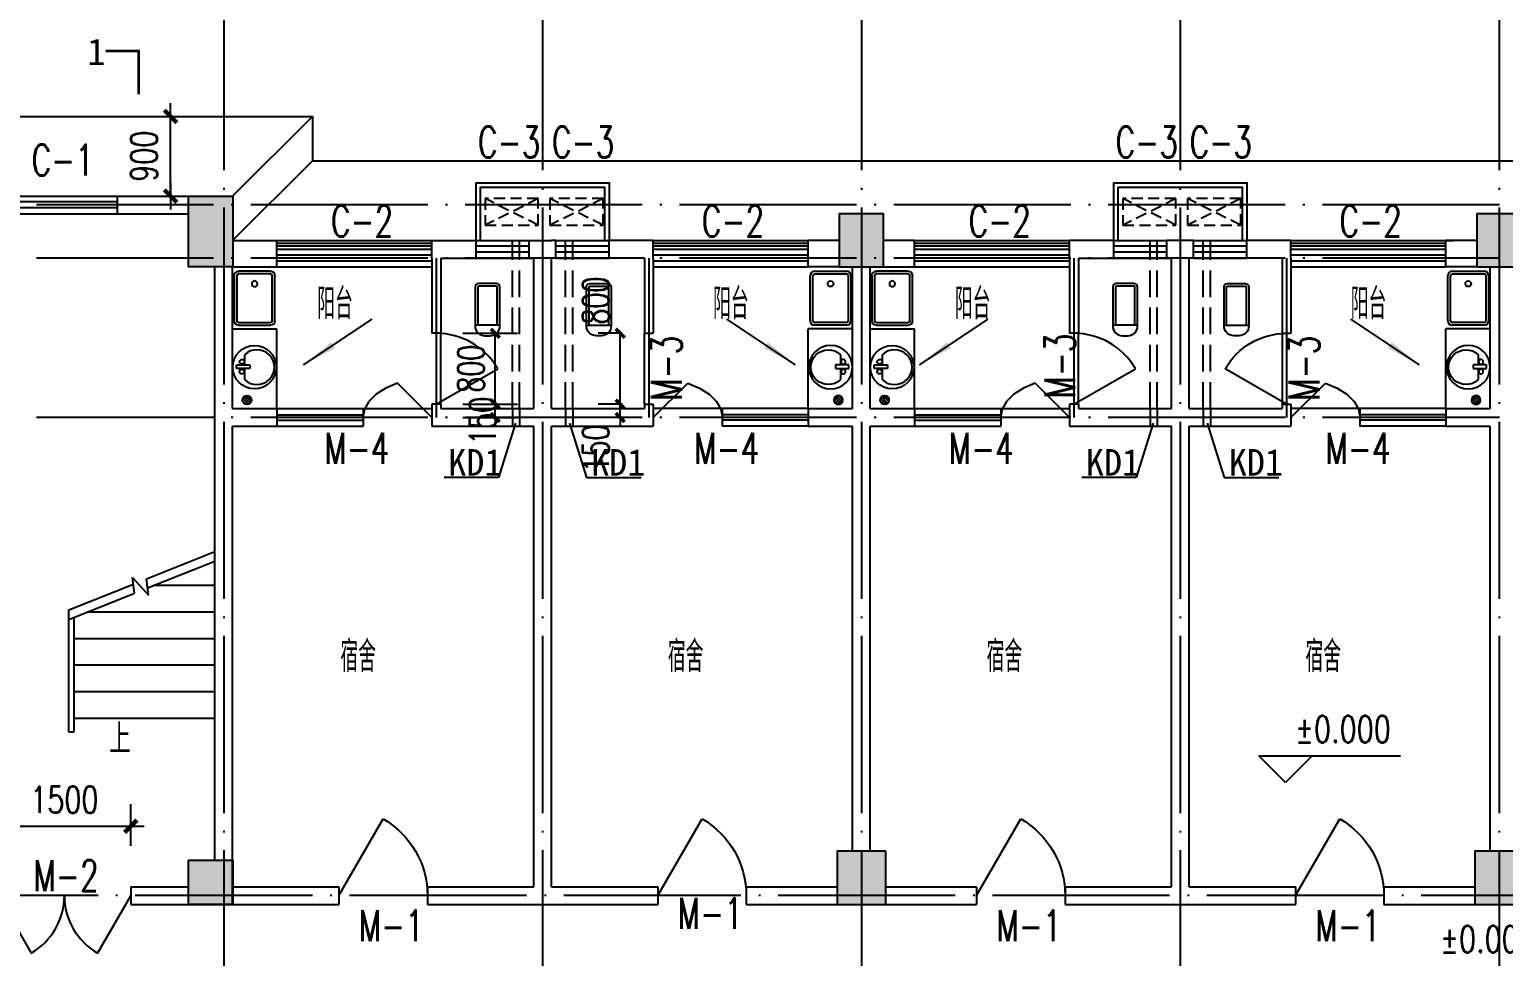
# Model space of a CAD drawing. Extents: x -105837 to 547563, y 466041 to 508041.
# Drawn here: x 24276 to 40920, y 488558 to 499029 of the extents above; entities that cross this region are included whole.
import ezdxf
from ezdxf.enums import TextEntityAlignment as Align

# ---------------------------------------------------------------- set-up
doc = ezdxf.new("R2010")
doc.units = 0
doc.header["$LTSCALE"] = 1000
doc.header["$MEASUREMENT"] = 0
for name, pattern in [('DASH', [0.35, 0.25, -0.1]), ('DOTE', [2.42, 2, -0.2, 0.02, -0.2]), ('HIDDEN2', [0.1875, 0.125, -0.0625])]:
    doc.linetypes.add(name, pattern=pattern)
doc.layers.get('0').update_dxf_attribs({"linetype": 'CONTINUOUS'})
doc.layers.get('DEFPOINTS').update_dxf_attribs({"linetype": 'CONTINUOUS'})
for name, color, linetype in [('2106', 2, 'CONTINUOUS'), ('COLUMN', 4, 'CONTINUOUS'), ('DIM_SYMB', 3, 'CONTINUOUS'), ('DOTE', 1, 'DOTE'), ('K-空调', 33, 'CONTINUOUS'), ('PUB_DIM', 3, 'CONTINUOUS'), ('PUB_TEXT', 7, 'CONTINUOUS'), ('STAIR', 2, 'CONTINUOUS'), ('S详图索引', 7, 'CONTINUOUS'), ('t-填充', 8, 'CONTINUOUS'), ('WALL', 255, 'CONTINUOUS'), ('WINDOW', 4, 'CONTINUOUS'), ('WINDOW_TEXT', 7, 'CONTINUOUS'), ('洁具', 6, 'CONTINUOUS'), ('管井', 5, 'CONTINUOUS'), ('门窗名称', 7, 'CONTINUOUS')]:
    doc.layers.add(name, color=color, linetype=linetype)
doc.styles.add('_TCH_DIM', font='SIMPLEX', dxfattribs={"bigfont": 'GBCBIG'})
doc.styles.add('_TCH_DIM_T3', font='SIMPLEX', dxfattribs={"width": 0.705882, "bigfont": 'GBCBIG'})
doc.styles.add('DIM_FONT', font='SIMPLEX.shx', dxfattribs={"width": 0.75})
doc.styles.add('SIMPLEX', font='SIMPLEX.SHX')
doc.styles.get("Standard").update_dxf_attribs({"font": 'txt.shx', "bigfont": 'hzdx.shx'})
doc.styles.add('国标仿宋', font='SIMPLEX.shx', dxfattribs={"width": 0.75, "bigfont": 'gbhzfs.shx'})
doc.styles.add('黑体', font='simhei.ttf', dxfattribs={"width": 0.7})
doc.dimstyles.new('_TCH_ARCH&&100', dxfattribs={"dimtxt": 297.5, "dimasz": 100, "dimexe": 250, "dimexo": 300, "dimgap": 126.25, "dimtad": 1, "dimdec": 0, "dimzin": 0, "dimdsep": 46, "dimtxsty": '_TCH_DIM_T3', "dimblk": 'ARCHTICK', "dimcen": 0.09, "dimclrt": 7, "dimazin": 2, "dimtfac": 1, "dimtdec": 0, "dimtix": 1, "dimtmove": 2, "dimatfit": 3, "dimfxl": 1, "dimtolj": 1, "dimtzin": 0, "dimarcsym": 0})
doc.dimstyles.new('DIMN', dxfattribs={"dimtxt": 300, "dimasz": 1, "dimexe": 250, "dimexo": 300, "dimgap": 150, "dimtad": 1, "dimdec": 0, "dimzin": 0, "dimdsep": 46, "dimtxsty": 'DIM_FONT', "dimblk": '_DIMX', "dimcen": 0.09, "dimclrt": 7, "dimadec": 0, "dimazin": 0, "dimtfac": 1, "dimtdec": 0, "dimtix": 1, "dimtmove": 2, "dimatfit": 3, "dimldrblk": '_DIMX', "dimfxl": 1, "dimtolj": 1, "dimtzin": 0, "dimarcsym": 0})

# ---------------------------------------------------------------- blocks, each defined once
blk = doc.blocks.new('10')
at = {"layer": '2106', "color": 8}
for points in [[(222529, 297660), (222029, 297660), (222529, 296860), (222029, 296860)], [(229879, 297460), (229379, 297460), (229879, 296860), (229379, 296860)], [(237079, 297460), (236579, 297460), (237079, 296860), (236579, 296860)], [(222529, 290160), (222029, 290160), (222529, 289660), (222029, 289660)], [(229904, 290260), (229354, 290260), (229904, 289660), (229354, 289660)], [(237104, 290260), (236554, 290260), (237104, 289660), (236554, 289660)]]:
    blk.add_solid(points, dxfattribs=at)
at = {"layer": 'COLUMN'}
for points in [[(222029, 297660), (222529, 297660), (222529, 296860), (222029, 296860)], [(229379, 296860), (229879, 296860), (229879, 297460), (229379, 297460)], [(236579, 296860), (237079, 296860), (237079, 297460), (236579, 297460)], [(222029, 290160), (222529, 290160), (222529, 289660), (222029, 289660)], [(229904, 290260), (229354, 290260), (229354, 289660), (229904, 289660)], [(236554, 289660), (237104, 289660), (237104, 290260), (236554, 290260)]]:
    blk.add_lwpolyline(points, close=True, dxfattribs=at)
blk = doc.blocks.new('_DIMX')
blk.add_line((-150, 0), (150, 0))
at = {"const_width": 50}
blk.add_lwpolyline([(-70, -70), (70, 70)], dxfattribs=at)
blk = doc.blocks.new('_dblk1')
for p, q in [((-0.5, 0), (-0.25, -0.433)), ((0.5, 0), (0.25, -0.433))]:
    blk.add_line(p, q)
for centre, start, end in [((-0.5, 0), 300, 0), ((0.5, 0), 180, 240)]:
    blk.add_arc(centre, 0.5, start, end)
at = {"layer": 'WINDOW_TEXT', "style": 'SIMPLEX', "flags": 9}
blk.add_attdef('A', text='', height=1, dxfattribs=at).set_placement((0, 1.5), align=Align.MIDDLE)
blk = doc.blocks.new('_WBLK')
for p, q in [((-0.5, 0.5), (0.5, 0.5)), ((0.5, 0.1667), (-0.5, 0.1667)), ((0.5, -0.1667), (-0.5, -0.1667)), ((-0.5, -0.5), (0.5, -0.5))]:
    blk.add_line(p, q)
at = {"layer": 'WINDOW_TEXT', "style": 'SIMPLEX', "flags": 9}
blk.add_attdef('A', text='', height=1, dxfattribs=at).set_placement((0, 1.5), align=Align.MIDDLE)
blk = doc.blocks.new('_A1SFU')
blk.add_line((-0.5, 0), (0, -0.866))
blk.add_arc((-0.5, 0), 1, 300, 0)
blk = doc.blocks.new('831OOUV1')
for p, q in [((100, 0), (-100, 0)), ((-140, -40), (-140, -480)), ((-110, -40), (-110, -470)), ((100, -30), (-100, -30)), ((110, -470), (110, -40)), ((140, -480), (140, -40)), ((140, -470), (-140, -470)), ((-30, -590), (30, -590))]:
    blk.add_line(p, q)
for centre, radius, start, end in [((-100, -40), 40, 90, 180), ((100, -40), 40, 0, 90), ((-100, -40), 10, 90, 180), ((100, -40), 10, 0, 90), ((-30, -480), 110, 180, 270), ((30, -480), 110, 270, 0)]:
    blk.add_arc(centre, radius, start, end)
at = {"width": 0.8, "flags": 9}
for tag in ['XSIZE', 'YSIZE']:
    blk.add_attdef(tag, (0, 0), '', height=0.5, dxfattribs=at)
blk = doc.blocks.new('_B8IMA')
for p, q in [((0.2774, 1.9293), (0.202, 1.6557)), ((0.5, 0), (0.2774, 1.9293)), ((0.202, 1.6557), (0.1396, 1.3096)), ((0.1396, 1.3096), (0.093, 0.9062)), ((0.093, 0.9062), (0.0642, 0.4632)), ((-0.5, 0.5), (0.0562, 0.5)), ((0.0562, 0.5), (0.0562, -0.5)), ((0.0642, 0.4632), (0.0545, 0)), ((-0.5, 0.15), (0.0562, 0.15)), ((-0.5, -0.15), (0.0562, -0.15)), ((-0.5, -0.5), (0.0562, -0.5))]:
    blk.add_line(p, q)
blk = doc.blocks.new('831Q1OE7')
at = {"color": 0}
for p, q in [((-49, 7), (-7, 49)), ((-47, -18), (18, 47)), ((-35, -35), (35, 35)), ((-18, -47), (47, 18)), ((7, -49), (49, -7))]:
    blk.add_line(p, q, dxfattribs=at)
at = {"extrusion": (0, 0, -1)}
blk.add_ellipse((0, 0), major_axis=(35.4, 35.4), ratio=1, dxfattribs=at)
at = {"width": 0.8, "flags": 9}
for tag in ['XSIZE', 'YSIZE']:
    blk.add_attdef(tag, (0, 0), '', height=0.5, dxfattribs=at)
blk = doc.blocks.new('_E33IEP')
for p, q in [((44, -21), (44, 20)), ((44, 20), (194, 20)), ((135, 135), (135, 20)), ((194, 20), (194, -21)), ((194, -21), (44, -21)), ((135, -21), (135, -144))]:
    blk.add_line(p, q)
for centre, radius in [((248, -5), 246), ((106, 56), 26.7), ((105, -55), 26.7)]:
    blk.add_circle(centre, radius)
blk.add_arc((274, -5), 197, 225.2527, 134.7473)
at = {"style": 'DIM_FONT', "width": 0.8, "flags": 9}
for tag in ['XSIZE', 'YSIZE']:
    blk.add_attdef(tag, (0, 0), '', height=0.5, dxfattribs=at)
at = {"width": 0.8, "flags": 9}
for tag in ['YSIZE', 'XSIZE']:
    blk.add_attdef(tag, (2, -251), '', height=150, dxfattribs=at)
blk = doc.blocks.new('_dblk')
blk.add_line((-0.5, 0), (0, -0.866))
blk.add_arc((-0.5, 0), 1, 300, 0)
at = {"layer": 'WINDOW_TEXT', "style": 'SIMPLEX', "flags": 9}
blk.add_attdef('A', text='', height=1, dxfattribs=at).set_placement((0, 1.5), align=Align.MIDDLE)
blk = doc.blocks.new('_arrow')
blk.add_solid([(0, 0), (-1, 0.1), (-1, -0.1)])
blk = doc.blocks.new('831PN7ET')
for p, q in [((-255, 0), (255, 0)), ((-305, -410), (-305, -50)), ((-275, -410), (-275, -50)), ((-255, -30), (255, -30)), ((275, -50), (275, -410)), ((305, -50), (305, -410)), ((255, -430), (-255, -430)), ((255, -460), (-255, -460))]:
    blk.add_line(p, q)
blk.add_circle((165, -230), 32.5)
for centre, radius, start, end in [((-255, -50), 50, 90, 180), ((255, -50), 50, 0, 90), ((-255, -50), 20, 90, 180), ((255, -50), 20, 0, 90), ((-255, -410), 50, 180, 270), ((-255, -410), 20, 180, 270), ((255, -410), 50, 270, 0), ((255, -410), 20, 270, 0)]:
    blk.add_arc(centre, radius, start, end)
at = {"width": 0.8, "flags": 9}
for tag in ['XSIZE', 'YSIZE']:
    blk.add_attdef(tag, (0, 0), '', height=0.5, dxfattribs=at)
blk = doc.blocks.new('_ArchTick')
at = {"color": 0, "linetype": 'ByBlock', "const_width": 0.4}
blk.add_lwpolyline([(-0.5, -0.5), (0.5, 0.5)], dxfattribs=at)
blk = doc.blocks.new('*D877')
at = {"layer": 'DEFPOINTS', "color": 0, "transparency": 16777216}
for p in [(30946, 495597), (31270, 495597), (31270, 494797)]:
    blk.add_point(p, dxfattribs=at)
at = {"layer": 'PUB_DIM', "color": 0, "lineweight": -2, "transparency": 16777216}
for p, q in [((30970, 495597), (30696, 495597)), ((30946, 494797), (30946, 495597)), ((30970, 494797), (30696, 494797))]:
    blk.add_line(p, q, dxfattribs=at)
at = {"layer": 'PUB_DIM', "color": 0, "lineweight": -2, "transparency": 16777216, "xscale": 100, "yscale": 100, "zscale": 100}
for p, rotation in [((30946, 495597), 90), ((30946, 494797), 270)]:
    blk.add_blockref('_ArchTick', p, dxfattribs=dict(at, rotation=rotation))
at = {"layer": 'PUB_DIM', "color": 7, "transparency": 16777216, "insert": (30671, 495967), "char_height": 297.5, "attachment_point": 5, "rotation": 90, "style": '_TCH_DIM_T3'}
blk.add_mtext('\\A1;800', dxfattribs=at)
blk = doc.blocks.new('*D878')
at = {"layer": 'DEFPOINTS', "color": 0, "transparency": 16777216}
for p in [(30946, 494797), (31270, 494797), (31270, 494647)]:
    blk.add_point(p, dxfattribs=at)
at = {"layer": 'PUB_DIM', "color": 0, "lineweight": -2, "transparency": 16777216}
for p, q in [((30946, 494797), (30946, 494897)), ((30970, 494797), (30696, 494797)), ((30946, 494647), (30946, 494797)), ((30970, 494647), (30696, 494647)), ((30946, 494647), (30946, 494547))]:
    blk.add_line(p, q, dxfattribs=at)
at = {"layer": 'PUB_DIM', "color": 0, "lineweight": -2, "transparency": 16777216, "xscale": 100, "yscale": 100, "zscale": 100}
for p, rotation in [((30946, 494797), 270), ((30946, 494647), 90)]:
    blk.add_blockref('_ArchTick', p, dxfattribs=dict(at, rotation=rotation))
at = {"layer": 'PUB_DIM', "color": 7, "transparency": 16777216, "insert": (30671, 494297), "char_height": 297.5, "attachment_point": 5, "rotation": 90, "style": '_TCH_DIM_T3'}
blk.add_mtext('\\A1;150', dxfattribs=at)
blk = doc.blocks.new('*D879')
at = {"layer": 'DEFPOINTS', "color": 0, "transparency": 16777216}
for p in [(28870, 494797), (29535, 494797), (28870, 494647)]:
    blk.add_point(p, dxfattribs=at)
at = {"layer": 'PUB_DIM', "color": 0, "lineweight": -2, "transparency": 16777216}
for p, q in [((29535, 494797), (29535, 494897)), ((29170, 494797), (29785, 494797)), ((29535, 494647), (29535, 494797)), ((29170, 494647), (29785, 494647)), ((29535, 494647), (29535, 494547))]:
    blk.add_line(p, q, dxfattribs=at)
at = {"layer": 'PUB_DIM', "color": 0, "lineweight": -2, "transparency": 16777216, "xscale": 100, "yscale": 100, "zscale": 100}
for p, rotation in [((29535, 494797), 270), ((29535, 494647), 90)]:
    blk.add_blockref('_ArchTick', p, dxfattribs=dict(at, rotation=rotation))
at = {"layer": 'PUB_DIM', "color": 7, "transparency": 16777216, "insert": (29394, 494610), "char_height": 297.5, "attachment_point": 5, "rotation": 90, "style": '_TCH_DIM_T3'}
blk.add_mtext('\\A1;150', dxfattribs=at)
blk = doc.blocks.new('*D880')
at = {"layer": 'DEFPOINTS', "color": 0, "transparency": 16777216}
for p in [(28870, 495597), (29535, 495597), (28870, 494797)]:
    blk.add_point(p, dxfattribs=at)
at = {"layer": 'PUB_DIM', "color": 0, "lineweight": -2, "transparency": 16777216}
for p, q in [((29170, 495597), (29785, 495597)), ((29535, 494797), (29535, 495597)), ((29170, 494797), (29785, 494797))]:
    blk.add_line(p, q, dxfattribs=at)
at = {"layer": 'PUB_DIM', "color": 0, "lineweight": -2, "transparency": 16777216, "xscale": 100, "yscale": 100, "zscale": 100}
for p, rotation in [((29535, 495597), 90), ((29535, 494797), 270)]:
    blk.add_blockref('_ArchTick', p, dxfattribs=dict(at, rotation=rotation))
at = {"layer": 'PUB_DIM', "color": 7, "transparency": 16777216, "insert": (29260, 495197), "char_height": 297.5, "attachment_point": 5, "rotation": 90, "style": '_TCH_DIM_T3'}
blk.add_mtext('\\A1;800', dxfattribs=at)

msp = doc.modelspace()

# ---------------------------------------------------------------- linework, layer by layer
at = {"color": 6}
for p, q in [((26570.1323, 497147.06735), (27470.1323, 498047.06735)), ((27470.1323, 497547.06735), (26570.1323, 496647.06735))]:
    msp.add_line(p, q, dxfattribs=at)
for p, q in [((27070.1323, 496647.06735), (28820.1323, 496647.06735)), ((31320.1323, 496647.06735), (33070.1323, 496647.06735)), ((34270.1323, 496647.06735), (36020.1323, 496647.06735)), ((38520.1323, 496647.06735), (40351.34434, 496647.06735)), ((28920.1323, 494797.06735), (28920.1323, 495597.06735)), ((31220.1323, 494797.06735), (31220.1323, 495597.06735)), ((36120.1323, 494797.06735), (36120.1323, 495597.06735)), ((38420.1323, 495597.06735), (38420.1323, 494797.06735)), ((28043.47768, 494747.06735), (28820.1323, 494747.06735)), ((32096.78693, 494747.06735), (31320.1323, 494747.06735)), ((35243.47768, 494747.06735), (36020.1323, 494747.06735)), ((39296.78693, 494747.06735), (38520.1323, 494747.06735))]:
    msp.add_line(p, q)
msp.add_lwpolyline([(22770.1323, 497147.06735), (22770.1323, 498047.06735), (27470.1323, 498047.06735), (27470.1323, 497547.06735), (57870.1323, 497547.06735), (57870.1323, 498047.06735), (61970.6323, 498047.06735)], dxfattribs=at)
at = {"layer": 'DIM_SYMB'}
msp.add_lwpolyline([(25490.35888, 491024.62163, 0, 0, 0), (25490.35888, 491024.62163, 0, 0, 0), (25490.35888, 491929.18362, 80, 0, 0), (25490.35888, 492229.18362, 0, 0, 0)], format="xyseb", dxfattribs=at)
at = {"layer": 'DOTE'}
for p, q in [((26470.1323, 499439.05978), (26470.1323, 476824.65569)), ((30070.1323, 499439.05978), (30070.1323, 476824.65569)), ((33670.1323, 499439.05978), (33670.1323, 476824.65569)), ((37270.1323, 499439.05978), (37270.1323, 476824.65569)), ((40870.1323, 499439.05978), (40870.1323, 476824.65569)), ((67494.95214, 497047.06735), (17776.09547, 497047.06735)), ((67494.95214, 496447.06735), (17776.09547, 496447.06735)), ((28870.1323, 496447.06735), (28870.1323, 494647.06735)), ((31270.1323, 496447.06735), (31270.1323, 494647.06735)), ((36070.1323, 496447.06735), (36070.1323, 494647.06735)), ((38470.1323, 496447.06735), (38470.1323, 494647.06735)), ((67494.95214, 494647.06735), (17776.09547, 494647.06735)), ((51670.1323, 489247.06735), (17776.09547, 489247.06735))]:
    msp.add_line(p, q, dxfattribs=at)
at = {"layer": 'K-空调', "linetype": 'HIDDEN2'}
for p, q in [((30021.08566, 497118.21471, 1272.79221), (29421.08566, 496818.21471, 1272.79221)), ((30021.08566, 496818.21471, 1272.79221), (29421.08566, 497118.21471, 1272.79221)), ((30753.54391, 496818.21471, 1272.79221), (30153.54391, 497118.21471, 1272.79221)), ((30753.54391, 497118.21471, 1272.79221), (30153.54391, 496818.21471, 1272.79221)), ((37221.08566, 496818.21471, 1272.79221), (36621.08566, 497118.21471, 1272.79221)), ((37221.08566, 497118.21471, 1272.79221), (36621.08566, 496818.21471, 1272.79221)), ((37953.54391, 497118.21471, 1272.79221), (37353.54391, 496818.21471, 1272.79221)), ((37953.54391, 496818.21471, 1272.79221), (37353.54391, 497118.21471, 1272.79221))]:
    msp.add_line(p, q, dxfattribs=at)
at = {"layer": 'K-空调'}
for points in [[(29320.1323, 496647.06735), (29320.1323, 497297.06735), (30820.1323, 497297.06735), (30820.1323, 496647.06735)], [(29370.1323, 496647.06735), (29370.1323, 497247.06735), (30770.1323, 497247.06735), (30770.1323, 496647.06735)], [(36520.1323, 496647.06735), (36520.1323, 497297.06735), (38020.1323, 497297.06735), (38020.1323, 496647.06735)], [(36570.1323, 496647.06735), (36570.1323, 497247.06735), (37970.1323, 497247.06735), (37970.1323, 496647.06735)]]:
    msp.add_lwpolyline(points, dxfattribs=at)
at = {"layer": 'K-空调', "linetype": 'HIDDEN2', "elevation": 1272.79221}
for points in [[(29421.08566, 497118.21471), (29421.08566, 496818.21471), (30021.08566, 496818.21471), (30021.08566, 497118.21471)], [(30153.54391, 497118.21471), (30153.54391, 496818.21471), (30753.54391, 496818.21471), (30753.54391, 497118.21471)], [(36621.08566, 497118.21471), (36621.08566, 496818.21471), (37221.08566, 496818.21471), (37221.08566, 497118.21471)], [(37353.54391, 497118.21471), (37353.54391, 496818.21471), (37953.54391, 496818.21471), (37953.54391, 497118.21471)]]:
    msp.add_lwpolyline(points, close=True, dxfattribs=at)
at = {"layer": 'PUB_DIM'}
for p, q in [((38158.72955, 490824.83851), (38758.72955, 490824.83851)), ((38458.72955, 490524.83851), (38158.72955, 490824.83851)), ((38758.72955, 490824.83851), (38458.72955, 490524.83851)), ((38458.72955, 490824.83851), (39757.30098, 490824.83851))]:
    msp.add_line(p, q, dxfattribs=at)
at = {"layer": 'PUB_DIM', "elevation": 1272.79221}
for points in [[(27370.20426, 495240.60548), (28145.0932, 495756.79931)], [(32926.96515, 495240.60548), (32152.07621, 495756.79931)], [(34325.53992, 495240.60548), (35100.42886, 495756.79931)], [(39970.06035, 495240.60548), (39195.17141, 495756.79931)]]:
    msp.add_lwpolyline(points, dxfattribs=at)
at = {"layer": 'STAIR', "linetype": 'Continuous'}
for p, q in [((25597.6265, 492823.47108), (26370.1323, 493132.4734)), ((25609.88711, 492720.67203), (26370.1323, 493024.7701)), ((25440.46076, 492838.52979), (25619.74464, 492638.0216)), ((25461.59211, 492661.35403), (25440.46076, 492838.52979)), ((25619.74464, 492638.0216), (25597.6265, 492823.47108)), ((24720.1323, 492472.4734), (25449.3315, 492764.15308)), ((24720.1323, 492364.7701), (25461.59211, 492661.35403)), ((26370.1323, 492747.06735), (25675.87543, 492747.06735)), ((24720.1323, 491097.06735), (24720.1323, 492472.4734)), ((24720.1323, 491247.06735), (24720.1323, 492364.7701)), ((24780.1323, 491097.06735), (24780.1323, 492388.7701)), ((26370.1323, 492447.06735), (24925.87543, 492447.06735)), ((26370.1323, 492147.06735), (24780.1323, 492147.06735)), ((26370.1323, 491847.06735), (24780.1323, 491847.06735)), ((26370.1323, 491547.06735), (24780.1323, 491547.06735)), ((26370.1323, 491247.06735), (24780.1323, 491247.06735)), ((24720.1323, 491097.06735), (24780.1323, 491097.06735))]:
    msp.add_line(p, q, dxfattribs=at)
at = {"layer": 't-填充', "color": 6}
for p, q in [((27070.1323, 496614.43616), (28820.1323, 496614.43616)), ((27070.1323, 496584.43616), (28820.1323, 496584.43616)), ((31320.1323, 496614.43616), (33070.1323, 496614.43616)), ((31320.1323, 496584.43616), (33070.1323, 496584.43616)), ((34270.1323, 496614.43616), (36020.1323, 496614.43616)), ((34270.1323, 496584.43616), (36020.1323, 496584.43616)), ((38520.1323, 496614.43616), (40270.1323, 496614.43616)), ((38520.1323, 496584.43616), (40270.1323, 496584.43616))]:
    msp.add_line(p, q, dxfattribs=at)
at = {"layer": 't-填充', "color": 3, "const_width": 30, "elevation": 1272.79221}
msp.add_lwpolyline([(25138.26654, 498785.26077), (25509.42007, 498785.26077), (25509.42007, 498296.54291)], dxfattribs=at)
at = {"layer": 'WALL', "linetype": 'Continuous'}
for p, q in [((25270.1323, 497147.06735), (26070.1323, 497147.06735)), ((25270.1323, 496947.06735), (26070.1323, 496947.06735)), ((26570.1323, 496647.06735), (27070.1323, 496647.06735)), ((28820.1323, 496647.06735), (29320.1323, 496647.06735)), ((29920.1323, 496647.06735), (29970.1323, 496647.06735)), ((29970.1323, 496647.06735), (30170.1323, 496647.06735)), ((30220.1323, 496647.06735), (30170.1323, 496647.06735)), ((31320.1323, 496647.06735), (30820.1323, 496647.06735)), ((33420.1323, 496647.06735), (33070.1323, 496647.06735)), ((34270.1323, 496647.06735), (33920.1323, 496647.06735)), ((36520.1323, 496647.06735), (36020.1323, 496647.06735)), ((37420.1323, 496647.06735), (37120.1323, 496647.06735)), ((38520.1323, 496647.06735), (38020.1323, 496647.06735)), ((40620.1323, 496647.06735), (40270.1323, 496647.06735)), ((26370.1323, 489647.06735), (26370.1323, 496347.06735)), ((26570.1323, 494747.06735), (26570.1323, 496347.06735)), ((26570.1323, 496347.06735), (27070.1323, 496347.06735)), ((28920.1323, 496447.06735), (29320.1323, 496447.06735)), ((29920.1323, 496447.06735), (29970.1323, 496447.06735)), ((29970.1323, 494747.06735), (29970.1323, 496447.06735)), ((30220.1323, 496447.06735), (30170.1323, 496447.06735)), ((30170.1323, 494747.06735), (30170.1323, 496447.06735)), ((31220.1323, 496447.06735), (30820.1323, 496447.06735)), ((33420.1323, 496347.06735), (33070.1323, 496347.06735)), ((33570.1323, 494747.06735), (33570.1323, 496347.06735)), ((33770.1323, 494747.06735), (33770.1323, 496347.06735)), ((33920.1323, 496347.06735), (34270.1323, 496347.06735)), ((36120.1323, 496447.06735), (36520.1323, 496447.06735)), ((37120.1323, 496447.06735), (37170.1323, 496447.06735)), ((37170.1323, 494747.06735), (37170.1323, 496447.06735)), ((37370.1323, 494747.06735), (37370.1323, 496447.06735)), ((37420.1323, 496447.06735), (37370.1323, 496447.06735)), ((38420.1323, 496447.06735), (38020.1323, 496447.06735)), ((40620.1323, 496347.06735), (40270.1323, 496347.06735)), ((40770.1323, 494747.06735), (40770.1323, 496347.06735)), ((26570.1323, 494747.06735), (27070.1323, 494747.06735)), ((28920.1323, 494747.06735), (29970.1323, 494747.06735)), ((30170.1323, 494747.06735), (31220.1323, 494747.06735)), ((33070.1323, 494747.06735), (33570.1323, 494747.06735)), ((33770.1323, 494747.06735), (34270.1323, 494747.06735)), ((36120.1323, 494747.06735), (37170.1323, 494747.06735)), ((37370.1323, 494747.06735), (38420.1323, 494747.06735)), ((40270.1323, 494747.06735), (40770.1323, 494747.06735)), ((26570.1323, 494547.06735), (27070.1323, 494547.06735)), ((26570.1323, 489147.06735), (26570.1323, 494547.06735)), ((28820.1323, 494547.06735), (29970.1323, 494547.06735)), ((29970.1323, 489347.06735), (29970.1323, 494547.06735)), ((30170.1323, 494547.06735), (31320.1323, 494547.06735)), ((30170.1323, 489347.06735), (30170.1323, 494547.06735)), ((33070.1323, 494547.06735), (33570.1323, 494547.06735)), ((33570.1323, 489747.06735), (33570.1323, 494547.06735)), ((33770.1323, 494547.06735), (34270.1323, 494547.06735)), ((33770.1323, 489747.06735), (33770.1323, 494547.06735)), ((36020.1323, 494547.06735), (37170.1323, 494547.06735)), ((37170.1323, 489347.06735), (37170.1323, 494547.06735)), ((37370.1323, 494547.06735), (38520.1323, 494547.06735)), ((37370.1323, 489347.06735), (37370.1323, 494547.06735)), ((40270.1323, 494547.06735), (40770.1323, 494547.06735)), ((40770.1323, 489747.06735), (40770.1323, 494547.06735)), ((26570.1323, 489347.06735), (27770.1323, 489347.06735)), ((28770.1323, 489347.06735), (29970.1323, 489347.06735)), ((30170.1323, 489347.06735), (31370.1323, 489347.06735)), ((32370.1323, 489347.06735), (33395.13154, 489347.06735)), ((33945.1323, 489347.06735), (34970.1323, 489347.06735)), ((35970.1323, 489347.06735), (37170.1323, 489347.06735)), ((37370.1323, 489347.06735), (38570.1323, 489347.06735)), ((39570.1323, 489347.06735), (40595.13154, 489347.06735)), ((26570.1323, 489147.06735), (27770.1323, 489147.06735)), ((28770.1323, 489147.06735), (30070.1323, 489147.06735)), ((30070.1323, 489147.06735), (31370.1323, 489147.06735)), ((32370.1323, 489147.06735), (33945.1323, 489147.06735)), ((33945.1323, 489147.06735), (34970.1323, 489147.06735)), ((35970.1323, 489147.06735), (37270.1323, 489147.06735)), ((37270.1323, 489147.06735), (38570.1323, 489147.06735)), ((39570.1323, 489147.06735), (41145.1323, 489147.06735))]:
    msp.add_line(p, q, dxfattribs=at)
at = {"layer": 'WALL'}
for p, q in [((25270.1323, 496947.06735), (25270.1323, 497147.06735)), ((27070.1323, 496347.06735), (27070.1323, 496647.06735)), ((28820.1323, 496447.06735), (28820.1323, 496647.06735)), ((29320.1323, 496447.06735), (29320.1323, 496647.06735)), ((29920.1323, 496447.06735), (29920.1323, 496647.06735)), ((30220.1323, 496447.06735), (30220.1323, 496647.06735)), ((30820.1323, 496447.06735), (30820.1323, 496647.06735)), ((31320.1323, 496447.06735), (31320.1323, 496647.06735)), ((33070.1323, 496347.06735), (33070.1323, 496647.06735)), ((34270.1323, 496347.06735), (34270.1323, 496647.06735)), ((36020.1323, 496447.06735), (36020.1323, 496647.06735)), ((36520.1323, 496447.06735), (36520.1323, 496647.06735)), ((37120.1323, 496447.06735), (37120.1323, 496647.06735)), ((37420.1323, 496447.06735), (37420.1323, 496647.06735)), ((38020.1323, 496447.06735), (38020.1323, 496647.06735)), ((38520.1323, 496447.06735), (38520.1323, 496647.06735)), ((40270.1323, 496347.06735), (40270.1323, 496647.06735)), ((28820.1323, 496447.06735), (28820.1323, 495597.06735)), ((28920.1323, 496447.06735), (28920.1323, 495597.06735)), ((31220.1323, 496447.06735), (31220.1323, 495597.06735)), ((31320.1323, 496447.06735), (31320.1323, 495597.06735)), ((36020.1323, 496447.06735), (36020.1323, 495597.06735)), ((36120.1323, 496447.06735), (36120.1323, 495597.06735)), ((38420.1323, 496447.06735), (38420.1323, 495597.06735)), ((38520.1323, 496447.06735), (38520.1323, 495597.06735)), ((28920.1323, 495597.06735), (28820.1323, 495597.06735)), ((31220.1323, 495597.06735), (31320.1323, 495597.06735)), ((36120.1323, 495597.06735), (36020.1323, 495597.06735)), ((38420.1323, 495597.06735), (38520.1323, 495597.06735)), ((27070.1323, 494747.06735), (27070.1323, 494547.06735)), ((28820.1323, 494797.06735), (28820.1323, 494747.06735)), ((28920.1323, 494797.06735), (28820.1323, 494797.06735)), ((28820.1323, 494747.06735), (28820.1323, 494547.06735)), ((28920.1323, 494797.06735), (28920.1323, 494747.06735)), ((31220.1323, 494797.06735), (31220.1323, 494747.06735)), ((31220.1323, 494797.06735), (31320.1323, 494797.06735)), ((31320.1323, 494797.06735), (31320.1323, 494747.06735)), ((31320.1323, 494747.06735), (31320.1323, 494547.06735)), ((33070.1323, 494747.06735), (33070.1323, 494547.06735)), ((34270.1323, 494747.06735), (34270.1323, 494547.06735)), ((36120.1323, 494797.06735), (36020.1323, 494797.06735)), ((36020.1323, 494797.06735), (36020.1323, 494747.06735)), ((36020.1323, 494747.06735), (36020.1323, 494547.06735)), ((36120.1323, 494797.06735), (36120.1323, 494747.06735)), ((38420.1323, 494797.06735), (38520.1323, 494797.06735)), ((38420.1323, 494797.06735), (38420.1323, 494747.06735)), ((38520.1323, 494797.06735), (38520.1323, 494747.06735)), ((38520.1323, 494747.06735), (38520.1323, 494547.06735)), ((40270.1323, 494747.06735), (40270.1323, 494547.06735)), ((25420.1323, 489347.06735), (26070.13306, 489347.06735)), ((25420.1323, 489347.06735), (25420.1323, 489147.06735)), ((27770.1323, 489347.06735), (27770.1323, 489147.06735)), ((28770.1323, 489347.06735), (28770.1323, 489147.06735)), ((31370.1323, 489347.06735), (31370.1323, 489147.06735)), ((32370.1323, 489347.06735), (32370.1323, 489147.06735)), ((34970.1323, 489347.06735), (34970.1323, 489147.06735)), ((35970.1323, 489347.06735), (35970.1323, 489147.06735)), ((38570.1323, 489347.06735), (38570.1323, 489147.06735)), ((39570.1323, 489347.06735), (39570.1323, 489147.06735)), ((25420.1323, 489147.06735), (26570.1323, 489147.06735))]:
    msp.add_line(p, q, dxfattribs=at)
at = {"layer": '洁具'}
for p, q in [((26570.1323, 495647.06735), (27070.1323, 495647.06735)), ((27070.1323, 494747.06735), (27070.1323, 495647.06735)), ((33070.1323, 494747.06735), (33070.1323, 495647.06735)), ((33570.1323, 495647.06735), (33070.1323, 495647.06735)), ((33770.1323, 495647.06735), (34270.1323, 495647.06735)), ((34270.1323, 494747.06735), (34270.1323, 495647.06735)), ((40270.1323, 494747.06735), (40270.1323, 495647.06735)), ((40770.1323, 495647.06735), (40270.1323, 495647.06735))]:
    msp.add_line(p, q, dxfattribs=at)
at = {"layer": '管井', "linetype": 'DASH', "ltscale": 1.2}
for p, q in [((29730.1336, 494747.06735), (29730.1336, 496647.06735)), ((29810.1336, 494747.06735), (29810.1336, 496647.06735)), ((30330.131, 494747.06735), (30330.131, 496647.06735)), ((30410.131, 494747.06735), (30410.131, 496647.06735)), ((36930.1336, 494747.06735), (36930.1336, 496647.06735)), ((37010.1336, 494747.06735), (37010.1336, 496647.06735)), ((37530.131, 494747.06735), (37530.131, 496647.06735)), ((37610.131, 494747.06735), (37610.131, 496647.06735))]:
    msp.add_line(p, q, dxfattribs=at)
at = {"layer": '管井', "ltscale": 0.5}
for p, q in [((29730.1336, 494747.06735), (29730.13252, 494547.06735)), ((29810.1336, 494747.06735), (29810.13252, 494547.06735)), ((30330.131, 494747.06735), (30330.13208, 494547.06735)), ((30410.131, 494747.06735), (30410.13208, 494547.06735)), ((36930.1336, 494747.06735), (36930.13252, 494547.06735)), ((37010.1336, 494747.06735), (37010.13252, 494547.06735)), ((37530.131, 494747.06735), (37530.13208, 494547.06735)), ((37610.131, 494747.06735), (37610.13208, 494547.06735)), ((29765.54725, 494581.37311), (29572.8003, 493967.32445)), ((30374.71735, 494581.37311), (30567.46431, 493967.32445)), ((36965.54725, 494581.37311), (36772.8003, 493967.32445)), ((37574.71735, 494581.37311), (37767.46431, 493967.32445)), ((29572.8003, 493967.32445), (28956.93112, 493967.32339)), ((30567.46431, 493967.32445), (31183.33348, 493967.32339)), ((36772.8003, 493967.32445), (36156.93112, 493967.32339)), ((37767.46431, 493967.32445), (38383.33348, 493967.32339))]:
    msp.add_line(p, q, dxfattribs=at)

# ---------------------------------------------------------------- block references
at = {"layer": 'COLUMN'}
msp.add_blockref('10', (-195958.38779, 199486.74693), dxfattribs=at)
at = {"layer": 'PUB_DIM'}
for p, xscale, yscale, zscale, rotation in [((27370.20426, 495240.60548, 1272.79221), -400.0000000000549, 400, 400, 33.66964800800097), ((32926.96515, 495240.60548, 1272.79221), 400.0000000000559, 400.0000000000559, 400.0000000000559, 326.3303519919988), ((34325.53992, 495240.60548, 1272.79221), -400.0000000000549, 400, 400, 33.66964800800097), ((39970.06035, 495240.60548, 1272.79221), 400.0000000000559, 400.0000000000559, 400.0000000000559, 326.3303519919988)]:
    msp.add_blockref('_arrow', p, dxfattribs=dict(at, xscale=xscale, yscale=yscale, zscale=zscale, rotation=rotation))
at = {"layer": 't-填充', "xscale": -1}
for p in [(26731.34003, 494843.33751, 1272.79221), (33931.34003, 494843.33751, 1272.79221)]:
    msp.add_blockref('831Q1OE7', p, dxfattribs=at)
at = {"layer": 't-填充'}
for p in [(33408.92457, 494843.33751, 1272.79221), (40608.92457, 494843.33751, 1272.79221)]:
    msp.add_blockref('831Q1OE7', p, dxfattribs=at)
at = {"layer": 'WINDOW'}
for name, p, xscale, yscale, zscale in [('_WBLK', (24670.1323, 497047.06735), 1200, 199.9999999998836, 1200), ('_WBLK', (27945.1323, 496447.06735), 1750, 199.999999999156, 1750), ('_WBLK', (29620.1323, 496547.06735), 600, 199.9999999999709, 600), ('_WBLK', (30520.1323, 496547.06735), 600, 200.0000000000582, 600), ('_WBLK', (32195.1323, 496447.06735), 1750.000000000029, 200.0000000008149, 1750.000000000029), ('_WBLK', (35145.1323, 496447.06735), 1749.999999999971, 200.0000000011059, 1749.999999999971), ('_WBLK', (36820.1323, 496547.06735), 600, 200.0000000016589, 600), ('_WBLK', (37720.1323, 496547.06735), 600, 199.9999999985739, 600), ('_WBLK', (39395.1323, 496447.06735), 1750.000000000029, 199.9999999990978, 1750.000000000029), ('_dblk1', (24670.1323, 489247.06735), 1500, 1500, 1500)]:
    msp.add_blockref(name, p, dxfattribs=dict(at, xscale=xscale, yscale=yscale, zscale=zscale))
for name, p, xscale, yscale, zscale, rotation in [('_A1SFU', (28870.1323, 495197.06735), 800, 800, 800, 90), ('_dblk', (36070.1323, 495197.06735), 800, 800, 800, 90), ('_dblk', (38470.1323, 495197.06735), 800, -800, 800, 90), ('_B8IMA', (27945.1323, 494647.06735), -1750, -200.0000000001746, 1750, 180), ('_B8IMA', (32195.1323, 494647.06735), 1750, -200.0000000001746, 1750, 180.0000000000171), ('_B8IMA', (35145.1323, 494647.06735), -1750, -200, 1750, 180), ('_B8IMA', (39395.1323, 494647.06735), 1750, -200, 1750, 180), ('_dblk', (28270.1323, 489247.06735), -1000, 1000, 1000, 180), ('_dblk', (31870.1323, 489247.06735), -1000.000000000233, 1000.000000000233, 1000.000000000233, 180), ('_dblk', (35470.1323, 489247.06735), -1000, 1000, 1000, 180), ('_dblk', (39070.1323, 489247.06735), -1000, 1000, 1000, 180)]:
    msp.add_blockref(name, p, dxfattribs=dict(at, xscale=xscale, yscale=yscale, zscale=zscale, rotation=rotation))
at = {"layer": '洁具', "xscale": -1, "rotation": 270}
for p in [(27048.23609, 495992.45574), (34248.23609, 495992.45574)]:
    msp.add_blockref('831PN7ET', p, dxfattribs=at)
at = {"layer": '洁具'}
for name, p in [('831OOUV1', (29448.25415, 496159.74745)), ('831OOUV1', (36648.25415, 496159.74745)), ('_E33IEP', (26570.1323, 495219.74239)), ('_E33IEP', (33770.1323, 495219.74239))]:
    msp.add_blockref(name, p, dxfattribs=at)
at = {"layer": '洁具', "xscale": -1}
for name, p in [('831OOUV1', (30704.1034, 496159.74745)), ('831OOUV1', (37904.1034, 496159.74745)), ('_E33IEP', (33570.1323, 495219.74239)), ('_E33IEP', (40770.1323, 495219.74239))]:
    msp.add_blockref(name, p, dxfattribs=at)
at = {"layer": '洁具', "rotation": 90}
for p in [(33092.02851, 495992.45574), (40292.02851, 495992.45574)]:
    msp.add_blockref('831PN7ET', p, dxfattribs=at)

# ---------------------------------------------------------------- texts
at = {"layer": 'PUB_DIM', "color": 7, "style": 'DIM_FONT', "width": 0.75}
for p in [(39108.01526, 491124.83851), (40745.38837, 488753.71915)]:
    msp.add_text('±0.000', height=300, dxfattribs=at).set_placement(p, align=Align.MIDDLE)
at = {"layer": 'PUB_TEXT'}
for s, height, style, p in [('1', 300, '黑体', (24929.88895, 498627.46691)), ('上', 337.58865, '_TCH_DIM', (25176.84824, 490849.62163))]:
    msp.add_text(s, height=height, dxfattribs=dict(at, style=style)).set_placement(p)
at = {"layer": 'S详图索引', "style": '国标仿宋', "width": 0.8}
for s, p in [('阳台', (27524.14428, 495756.07454, 1272.79221)), ('阳台', (31994.22558, 495756.07454, 1272.79221)), ('阳台', (34724.14428, 495756.07454, 1272.79221)), ('阳台', (39194.22558, 495756.07454, 1272.79221)), ('宿舍', (27786.40077, 491772.01901)), ('宿舍', (31483.198, 491772.01901)), ('宿舍', (35083.198, 491772.01901)), ('宿舍', (38683.198, 491772.01901))]:
    msp.add_text(s, height=350, dxfattribs=at).set_placement(p)
at = {"layer": '管井', "ltscale": 0.5, "style": '黑体'}
for rotation, p in [(0.000310947, (29310.54944, 494139.68496)), (359.999689053, (30923.78494, 494139.68496)), (0.000310947, (36510.54944, 494139.68496)), (359.999689053, (38123.78494, 494139.68496))]:
    msp.add_text('KD1', height=300, rotation=rotation, dxfattribs=at).set_placement(p, align=Align.MIDDLE)
at = {"layer": '门窗名称', "style": '国标仿宋', "width": 0.7}
for s, p in [('C-3', (29340.63062, 497582.06717)), ('C-3', (30175.9133, 497582.06717)), ('C-3', (36540.63062, 497582.06717)), ('C-3', (37375.9133, 497582.06717)), ('C-1', (24301.07086, 497379.05931)), ('C-2', (27680.70362, 496689.63742)), ('C-2', (31868.75838, 496689.63742)), ('C-2', (34880.70362, 496689.63742)), ('C-2', (39068.75838, 496689.63742)), ('M-4', (27605.15454, 494122.19318)), ('M-4', (31781.89789, 494122.19318)), ('M-4', (34655.89066, 494122.19318)), ('M-4', (38910.56183, 494122.19318)), ('M-2', (24322.36005, 489297.80477)), ('M-1', (31595.6038, 488869.60046)), ('M-1', (27995.6038, 488730.91061)), ('M-1', (35195.6038, 488730.91061)), ('M-1', (38795.6038, 488730.91061))]:
    msp.add_text(s, height=350, dxfattribs=at).set_placement(p)
for p in [(31643.1134, 494835.36545), (36085.35755, 494858.98317), (38843.1134, 494835.36545)]:
    msp.add_text('M-3', height=350, rotation=90, dxfattribs=at).set_placement(p)

# ---------------------------------------------------------------- dimensions: what is measured, and where the dimension line sits
at = {"layer": 'PUB_DIM'}
for p1, p2, distance in [((25468.36775, 497147.06735), (25468.36775, 498047.06735), -400.89775), ((23920.1323, 489507.88094, 1272.79221), (25420.1323, 489507.88094, 1272.79221), 522.01633)]:
    msp.add_aligned_dim(p1=p1, p2=p2, distance=distance, dimstyle='DIMN', dxfattribs=at).render()
for base, p1, p2, picture, middle in [((30946.27728, 495597.06735), (31270.1323, 494797.06735), (31270.1323, 495597.06735), '*D877', (30671.27728, 495967.06735)), ((29535.33124, 494797.06735), (28870.1323, 494647.06735), (28870.1323, 494797.06735), '*D879', (29394.04517, 494610.44213)), ((30946.27728, 494797.06735), (31270.1323, 494647.06735), (31270.1323, 494797.06735), '*D878', (30671.27728, 494297.06735))]:
    dim = msp.add_linear_dim(base=base, p1=p1, p2=p2, angle=90, dimstyle='_TCH_ARCH&&100', dxfattribs=at)
    dim.commit()
    dim.dimension.update_dxf_attribs({"geometry": picture, "text_midpoint": middle, "dimtype": 129})
dim = msp.add_aligned_dim(p1=(28870.1323, 494797.06735), p2=(28870.1323, 495597.06735), distance=-665.19894, dimstyle='_TCH_ARCH&&100', dxfattribs=at)
dim.commit()
dim.dimension.update_dxf_attribs({"geometry": '*D880', "text_midpoint": (29260.33124, 495197.06735)})

doc.saveas('drawing.dxf')
